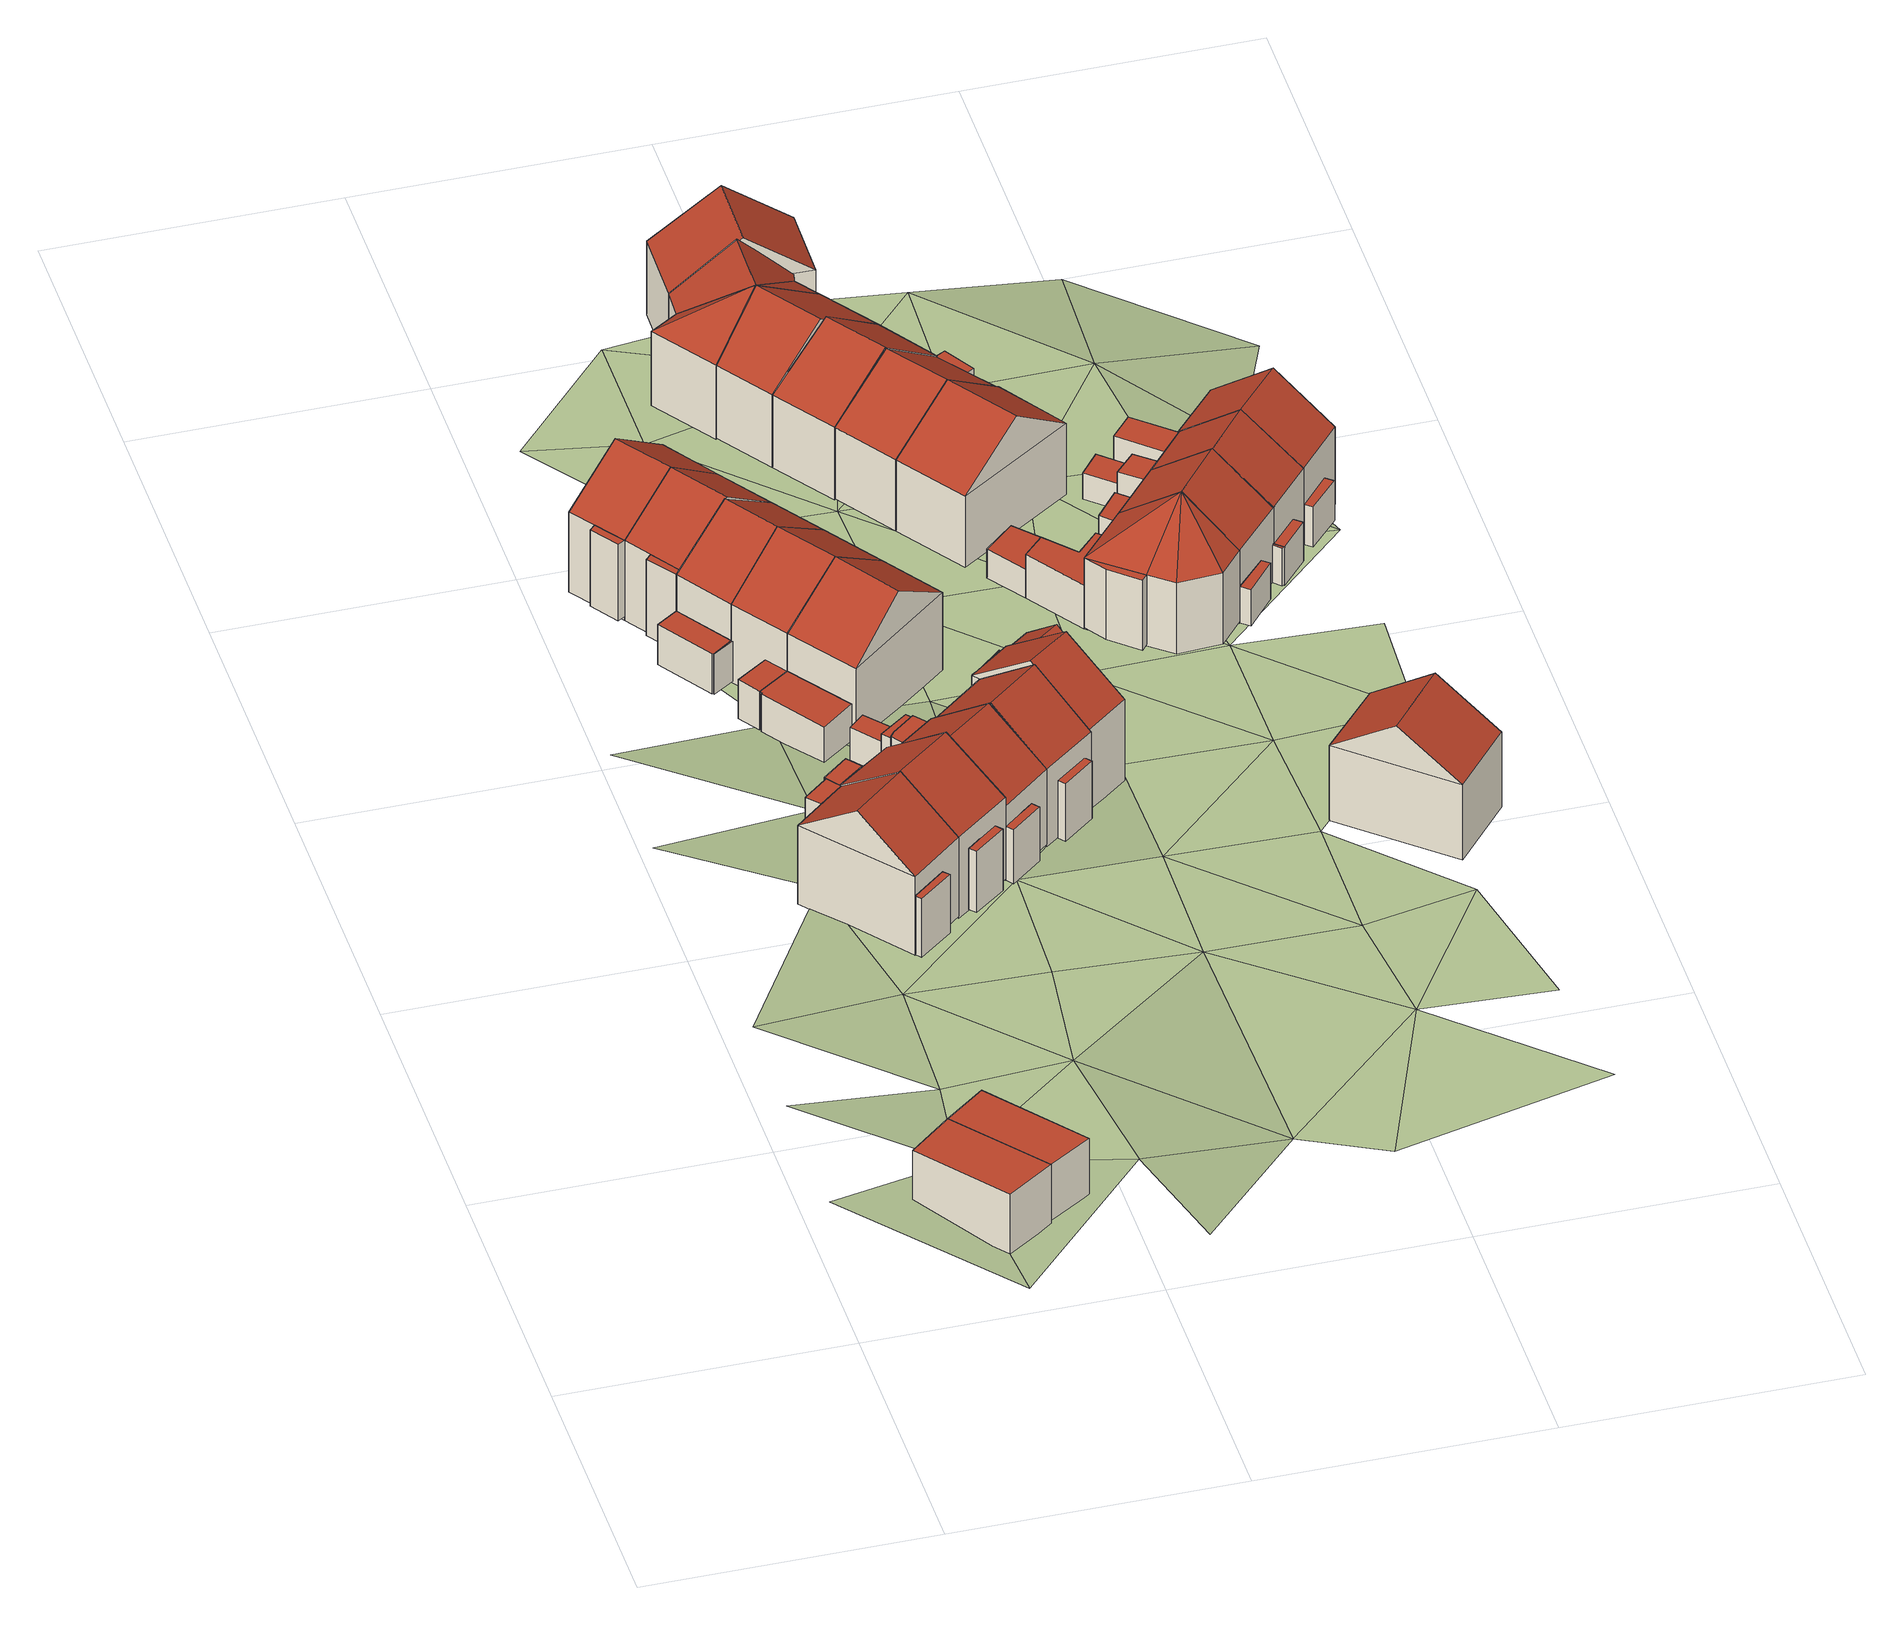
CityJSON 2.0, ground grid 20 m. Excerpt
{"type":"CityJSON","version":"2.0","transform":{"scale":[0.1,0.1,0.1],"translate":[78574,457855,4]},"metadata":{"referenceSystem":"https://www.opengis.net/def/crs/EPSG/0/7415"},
"CityObjects":{
"building1":{"type":"Building","attributes":{"roofType":"1000","RelativeEavesHeight":4.79,"RelativeRidgeHeight":4.79,"AbsoluteEavesHeight":11.4,"AbsoluteRidgeHeight":11.4},"geometry":[{"type":"Solid","lod":"2","boundaries":[[[[0,1,2,3]],[[1,4,5,2]],[[4,6,7,5]],[[6,0,3,7]],[[6,4,1,0]],[[3,2,5,7]]]],"semantics":{"surfaces":[{"type":"WallSurface"},{"type":"RoofSurface","Direction":0,"Slope":90},{"type":"GroundSurface"}],"values":[[0,0,0,0,1,2]]}}]},
"building2":{"type":"Building","attributes":{"roofType":"1000","RelativeEavesHeight":4.5,"RelativeRidgeHeight":4.5,"AbsoluteEavesHeight":11.4,"AbsoluteRidgeHeight":11.4},"geometry":[{"type":"Solid","lod":"2","boundaries":[[[[8,0,9,10]],[[0,6,11,9]],[[6,12,13,11]],[[12,8,10,13]],[[12,6,0,8]],[[10,9,11,13]]]],"semantics":{"surfaces":[{"type":"WallSurface"},{"type":"RoofSurface","Direction":0,"Slope":90},{"type":"GroundSurface"}],"values":[[0,0,0,0,1,2]]}}]},
"building3":{"type":"Building","children":["building3-1","building3-2","building3-3"]},
"building3-1":{"type":"BuildingPart","attributes":{"roofType":"1000","RelativeEavesHeight":4.75,"RelativeRidgeHeight":4.75,"AbsoluteEavesHeight":11.91,"AbsoluteRidgeHeight":11.91},"parents":["building3"],"geometry":[{"type":"Solid","lod":"2","boundaries":[[[[14,15,16,17]],[[15,18,19,16]],[[18,20,21,19]],[[20,14,17,21]],[[20,18,15,14]],[[17,16,19,21]]]],"semantics":{"surfaces":[{"type":"WallSurface"},{"type":"RoofSurface","Direction":0,"Slope":90},{"type":"GroundSurface"}],"values":[[0,0,0,0,1,2]]}}]},
"building3-2":{"type":"BuildingPart","attributes":{"roofType":"1000","RelativeEavesHeight":6.18,"RelativeRidgeHeight":6.18,"AbsoluteEavesHeight":13.35,"AbsoluteRidgeHeight":13.35},"parents":["building3"],"geometry":[{"type":"Solid","lod":"2","boundaries":[[[[22,23,24,25]],[[23,26,27,24]],[[26,28,29,27]],[[28,30,31,29]],[[30,22,25,31]],[[30,28,26,23,22]],[[25,24,27,29,31]]]],"semantics":{"surfaces":[{"type":"WallSurface"},{"type":"RoofSurface","Direction":0,"Slope":90},{"type":"GroundSurface"}],"values":[[0,0,0,0,0,1,2]]}}]},
"building3-3":{"type":"BuildingPart","attributes":{"roofType":"1030","RelativeEavesHeight":6.24,"RelativeRidgeHeight":9.54,"AbsoluteEavesHeight":13.35,"AbsoluteRidgeHeight":16.65},"parents":["building3"],"geometry":[{"type":"Solid","lod":"2","boundaries":[[[[32,33,34,35]],[[33,36,37,34]],[[36,22,38,37]],[[22,32,35,38]],[[36,33,39]],[[32,22,40]],[[33,32,40,39]],[[22,36,39,40]],[[35,34,37,38]]]],"semantics":{"surfaces":[{"type":"WallSurface"},{"type":"RoofSurface","Direction":140.61,"Slope":53.95},{"type":"RoofSurface","Direction":320.27,"Slope":53.95},{"type":"GroundSurface"}],"values":[[0,0,0,0,0,0,1,2,3]]}}]},
"building4":{"type":"Building","children":["building4-1","building4-2","building4-3"]},
"building4-1":{"type":"BuildingPart","attributes":{"roofType":"1030","RelativeEavesHeight":6.5,"RelativeRidgeHeight":9.8,"AbsoluteEavesHeight":13.35,"AbsoluteRidgeHeight":16.65},"parents":["building4"],"geometry":[{"type":"Solid","lod":"2","boundaries":[[[[41,32,42,43]],[[32,44,45,42]],[[44,46,47,45]],[[46,41,43,47]],[[44,32,48]],[[41,46,49]],[[32,41,49,48]],[[46,44,48,49]],[[43,42,45,47]]]],"semantics":{"surfaces":[{"type":"WallSurface"},{"type":"RoofSurface","Direction":141.44,"Slope":54.24},{"type":"RoofSurface","Direction":322.54,"Slope":54.23},{"type":"GroundSurface"}],"values":[[0,0,0,0,0,0,1,2,3]]}}]},
"building4-2":{"type":"BuildingPart","attributes":{"roofType":"1000","RelativeEavesHeight":6.37,"RelativeRidgeHeight":6.37,"AbsoluteEavesHeight":13.35,"AbsoluteRidgeHeight":13.35},"parents":["building4"],"geometry":[{"type":"Solid","lod":"2","boundaries":[[[[44,30,50,51]],[[30,52,53,50]],[[52,54,55,53]],[[54,44,51,55]],[[54,52,30,44]],[[51,50,53,55]]]],"semantics":{"surfaces":[{"type":"WallSurface"},{"type":"RoofSurface","Direction":0,"Slope":90},{"type":"GroundSurface"}],"values":[[0,0,0,0,1,2]]}}]},
"building4-3":{"type":"BuildingPart","attributes":{"roofType":"1000","RelativeEavesHeight":4.96,"RelativeRidgeHeight":4.96,"AbsoluteEavesHeight":11.91,"AbsoluteRidgeHeight":11.91},"parents":["building4"],"geometry":[{"type":"Solid","lod":"2","boundaries":[[[[56,57,58,59]],[[57,60,61,58]],[[60,62,63,61]],[[62,56,59,63]],[[62,60,57,56]],[[59,58,61,63]]]],"semantics":{"surfaces":[{"type":"WallSurface"},{"type":"RoofSurface","Direction":0,"Slope":90},{"type":"GroundSurface"}],"values":[[0,0,0,0,1,2]]}}]},
"building5":{"type":"Building","attributes":{"roofType":"1000","RelativeEavesHeight":3.02,"RelativeRidgeHeight":3.02,"AbsoluteEavesHeight":9.07,"AbsoluteRidgeHeight":9.07},"geometry":[{"type":"Solid","lod":"2","boundaries":[[[[64,65,66,67]],[[65,68,69,66]],[[68,70,71,69]],[[70,72,73,71]],[[72,74,75,73]],[[74,64,67,75]],[[74,72,70,68,65,64]],[[67,66,69,71,73,75]]]],"semantics":{"surfaces":[{"type":"WallSurface"},{"type":"RoofSurface","Direction":0,"Slope":90},{"type":"GroundSurface"}],"values":[[0,0,0,0,0,0,1,2]]}}]},
"building6":{"type":"Building","children":["building6-1","building6-2"]},
"building6-1":{"type":"BuildingPart","attributes":{"roofType":"1000","RelativeEavesHeight":6.15,"RelativeRidgeHeight":6.15,"AbsoluteEavesHeight":12.1,"AbsoluteRidgeHeight":12.1},"parents":["building6"],"geometry":[{"type":"Solid","lod":"2","boundaries":[[[[76,77,78,79]],[[77,80,81,78]],[[80,82,83,81]],[[82,76,79,83]],[[82,80,77,76]],[[79,78,81,83]]]],"semantics":{"surfaces":[{"type":"WallSurface"},{"type":"RoofSurface","Direction":0,"Slope":90},{"type":"GroundSurface"}],"values":[[0,0,0,0,1,2]]}}]},
"building6-2":{"type":"BuildingPart","attributes":{"roofType":"1030","RelativeEavesHeight":6.44,"RelativeRidgeHeight":9.63,"AbsoluteEavesHeight":12.1,"AbsoluteRidgeHeight":15.29},"parents":["building6"],"geometry":[{"type":"Solid","lod":"2","boundaries":[[[[84,85,86,87]],[[85,76,88,86]],[[76,89,90,88]],[[89,84,87,90]],[[76,85,91]],[[84,89,92]],[[85,84,92,91]],[[89,76,91,92]],[[87,86,88,90]]]],"semantics":{"surfaces":[{"type":"WallSurface"},{"type":"RoofSurface","Direction":55.72,"Slope":54.35},{"type":"RoofSurface","Direction":235.53,"Slope":54.35},{"type":"GroundSurface"}],"values":[[0,0,0,0,0,0,1,2,3]]}}]},
"building7":{"type":"Building","children":["building7-1","building7-2"]},
"building7-1":{"type":"BuildingPart","attributes":{"roofType":"1000","RelativeEavesHeight":6.12,"RelativeRidgeHeight":6.12,"AbsoluteEavesHeight":12.1,"AbsoluteRidgeHeight":12.1},"parents":["building7"],"geometry":[{"type":"Solid","lod":"2","boundaries":[[[[93,94,95,96]],[[94,97,98,95]],[[97,99,100,98]],[[99,93,96,100]],[[99,97,94,93]],[[96,95,98,100]]]],"semantics":{"surfaces":[{"type":"WallSurface"},{"type":"RoofSurface","Direction":0,"Slope":90},{"type":"GroundSurface"}],"values":[[0,0,0,0,1,2]]}}]},
"building7-2":{"type":"BuildingPart","attributes":{"roofType":"1030","RelativeEavesHeight":6.39,"RelativeRidgeHeight":9.58,"AbsoluteEavesHeight":12.1,"AbsoluteRidgeHeight":15.29},"parents":["building7"],"geometry":[{"type":"Solid","lod":"2","boundaries":[[[[85,101,102,86]],[[101,93,103,102]],[[93,76,88,103]],[[76,85,86,88]],[[93,101,104]],[[85,76,91]],[[101,85,91,104]],[[76,93,104,91]],[[86,102,103,88]]]],"semantics":{"surfaces":[{"type":"WallSurface"},{"type":"RoofSurface","Direction":56.02,"Slope":54.39},{"type":"RoofSurface","Direction":236.41,"Slope":54.39},{"type":"GroundSurface"}],"values":[[0,0,0,0,0,0,1,2,3]]}}]},
"building8":{"type":"Building","children":["building8-1","building8-2"]},
"building8-1":{"type":"BuildingPart","attributes":{"roofType":"1000","RelativeEavesHeight":3.15,"RelativeRidgeHeight":3.15,"AbsoluteEavesHeight":9.18,"AbsoluteRidgeHeight":9.18},"parents":["building8"],"geometry":[{"type":"Solid","lod":"2","boundaries":[[[[105,106,107,108]],[[106,109,110,107]],[[109,111,112,110]],[[111,113,95,112]],[[113,105,108,95]],[[113,111,109,106,105]],[[108,107,110,112,95]]]],"semantics":{"surfaces":[{"type":"WallSurface"},{"type":"RoofSurface","Direction":0,"Slope":90},{"type":"GroundSurface"}],"values":[[0,0,0,0,0,1,2]]}}]},
"building8-2":{"type":"BuildingPart","attributes":{"roofType":"1030","RelativeEavesHeight":6.33,"RelativeRidgeHeight":9.52,"AbsoluteEavesHeight":12.1,"AbsoluteRidgeHeight":15.29},"parents":["building8"],"geometry":[{"type":"Solid","lod":"2","boundaries":[[[[101,114,115,116]],[[114,117,118,115]],[[117,94,119,118]],[[94,101,116,119]],[[117,114,120]],[[101,94,121]],[[114,101,121,120]],[[94,117,120,121]],[[116,115,118,119]]]],"semantics":{"surfaces":[{"type":"WallSurface"},{"type":"RoofSurface","Direction":55.92,"Slope":55.96},{"type":"RoofSurface","Direction":236.11,"Slope":55.96},{"type":"GroundSurface"}],"values":[[0,0,0,0,0,0,1,2,3]]}}]},
"building9":{"type":"Building","children":["building9-1","building9-2","building9-3","building9-4"]},
"building9-1":{"type":"BuildingPart","attributes":{"roofType":"1000","RelativeEavesHeight":5.49,"RelativeRidgeHeight":5.49,"AbsoluteEavesHeight":12.28,"AbsoluteRidgeHeight":12.28},"parents":["building9"],"geometry":[{"type":"Solid","lod":"2","boundaries":[[[[122,123,124,125]],[[123,126,127,124]],[[126,128,129,127]],[[128,130,131,129]],[[130,122,125,131]],[[130,128,126,123,122]],[[125,124,127,129,131]]]],"semantics":{"surfaces":[{"type":"WallSurface"},{"type":"RoofSurface","Direction":0,"Slope":90},{"type":"GroundSurface"}],"values":[[0,0,0,0,0,1,2]]}}]},
"building9-2":{"type":"BuildingPart","attributes":{"roofType":"1000","RelativeEavesHeight":2.36,"RelativeRidgeHeight":2.36,"AbsoluteEavesHeight":9.18,"AbsoluteRidgeHeight":9.18},"parents":["building9"],"geometry":[{"type":"Solid","lod":"2","boundaries":[[[[132,133,134,135]],[[133,136,137,134]],[[136,138,124,137]],[[138,139,125,124]],[[139,140,131,125]],[[140,132,135,131]],[[140,139,138,136,133,132]],[[135,134,137,124,125,131]]]],"semantics":{"surfaces":[{"type":"WallSurface"},{"type":"RoofSurface","Direction":0,"Slope":90},{"type":"GroundSurface"}],"values":[[0,0,0,0,0,0,1,2]]}}]},
"building9-3":{"type":"BuildingPart","attributes":{"roofType":"1030","RelativeEavesHeight":5.98,"RelativeRidgeHeight":9.3,"AbsoluteEavesHeight":12.68,"AbsoluteRidgeHeight":15.99},"parents":["building9"],"geometry":[{"type":"Solid","lod":"2","boundaries":[[[[141,142,143,144]],[[142,145,146,143]],[[145,147,148,146]],[[147,141,144,148]],[[145,142,149]],[[141,147,150]],[[142,141,150,149]],[[147,145,149,150]],[[144,143,146,148]]]],"semantics":{"surfaces":[{"type":"WallSurface"},{"type":"RoofSurface","Direction":322.36,"Slope":53.58},{"type":"RoofSurface","Direction":141.32,"Slope":53.59},{"type":"GroundSurface"}],"values":[[0,0,0,0,0,0,1,2,3]]}}]},
"building9-4":{"type":"BuildingPart","attributes":{"roofType":"1000","RelativeEavesHeight":4.33,"RelativeRidgeHeight":4.33,"AbsoluteEavesHeight":11.11,"AbsoluteRidgeHeight":11.11},"parents":["building9"],"geometry":[{"type":"Solid","lod":"2","boundaries":[[[[151,152,153,154]],[[152,155,156,153]],[[155,157,158,156]],[[157,151,154,158]],[[157,155,152,151]],[[154,153,156,158]]]],"semantics":{"surfaces":[{"type":"WallSurface"},{"type":"RoofSurface","Direction":0,"Slope":90},{"type":"GroundSurface"}],"values":[[0,0,0,0,1,2]]}}]},
"building10":{"type":"Building","children":["building10-1","building10-2","building10-3"]},
"building10-1":{"type":"BuildingPart","attributes":{"roofType":"1030","RelativeEavesHeight":6.28,"RelativeRidgeHeight":9.46,"AbsoluteEavesHeight":12.1,"AbsoluteRidgeHeight":15.29},"parents":["building10"],"geometry":[{"type":"Solid","lod":"2","boundaries":[[[[159,117,118,160]],[[117,114,115,118]],[[114,161,162,115]],[[161,159,160,162]],[[114,117,120]],[[159,161,163]],[[117,159,163,120]],[[161,114,120,163]],[[160,118,115,162]]]],"semantics":{"surfaces":[{"type":"WallSurface"},{"type":"RoofSurface","Direction":235.69,"Slope":56},{"type":"RoofSurface","Direction":55.78,"Slope":56},{"type":"GroundSurface"}],"values":[[0,0,0,0,0,0,1,2,3]]}}]},
"building10-2":{"type":"BuildingPart","attributes":{"roofType":"1000","RelativeEavesHeight":3.13,"RelativeRidgeHeight":3.13,"AbsoluteEavesHeight":9.18,"AbsoluteRidgeHeight":9.18},"parents":["building10"],"geometry":[{"type":"Solid","lod":"2","boundaries":[[[[105,164,165,108]],[[164,166,167,165]],[[166,106,107,167]],[[106,105,108,107]],[[106,166,164,105]],[[108,165,167,107]]]],"semantics":{"surfaces":[{"type":"WallSurface"},{"type":"RoofSurface","Direction":0,"Slope":90},{"type":"GroundSurface"}],"values":[[0,0,0,0,1,2]]}}]},
"building10-3":{"type":"BuildingPart","attributes":{"roofType":"1000","RelativeEavesHeight":3.02,"RelativeRidgeHeight":3.02,"AbsoluteEavesHeight":9.07,"AbsoluteRidgeHeight":9.07},"parents":["building10"],"geometry":[{"type":"Solid","lod":"2","boundaries":[[[[64,74,168,169]],[[74,170,171,168]],[[170,172,173,171]],[[172,64,169,173]],[[172,170,74,64]],[[169,168,171,173]]]],"semantics":{"surfaces":[{"type":"WallSurface"},{"type":"RoofSurface","Direction":112.02,"Slope":90},{"type":"GroundSurface"}],"values":[[0,0,0,0,1,2]]}}]},
"building11":{"type":"Building","children":["building11-1","building11-2","building11-3","building11-4","building11-5","building11-6"]},
"building11-1":{"type":"BuildingPart","attributes":{"roofType":"1030","RelativeEavesHeight":6.2,"RelativeRidgeHeight":9.51,"AbsoluteEavesHeight":12.68,"AbsoluteRidgeHeight":15.99},"parents":["building11"],"geometry":[{"type":"Solid","lod":"2","boundaries":[[[[174,175,176,177]],[[175,178,179,176]],[[178,145,180,179]],[[145,174,177,180]],[[178,175,181]],[[174,145,182]],[[175,174,182,181]],[[145,178,181,182]],[[177,176,179,180]]]],"semantics":{"surfaces":[{"type":"WallSurface"},{"type":"RoofSurface","Direction":321.29,"Slope":52.79},{"type":"RoofSurface","Direction":141.06,"Slope":52.79},{"type":"GroundSurface"}],"values":[[0,0,0,0,0,0,1,2,3]]}}]},
"building11-2":{"type":"BuildingPart","attributes":{"roofType":"1000","RelativeEavesHeight":2.47,"RelativeRidgeHeight":2.47,"AbsoluteEavesHeight":8.98,"AbsoluteRidgeHeight":8.98},"parents":["building11"],"geometry":[{"type":"Solid","lod":"2","boundaries":[[[[183,184,185,186]],[[184,187,176,185]],[[187,188,189,176]],[[188,183,186,189]],[[188,187,184,183]],[[186,185,176,189]]]],"semantics":{"surfaces":[{"type":"WallSurface"},{"type":"RoofSurface","Direction":0,"Slope":90},{"type":"GroundSurface"}],"values":[[0,0,0,0,1,2]]}}]},
"building11-3":{"type":"BuildingPart","attributes":{"roofType":"1000","RelativeEavesHeight":3.96,"RelativeRidgeHeight":3.96,"AbsoluteEavesHeight":10.68,"AbsoluteRidgeHeight":10.68},"parents":["building11"],"geometry":[{"type":"Solid","lod":"2","boundaries":[[[[190,191,192,193]],[[191,194,195,192]],[[194,196,197,195]],[[196,190,193,197]],[[196,194,191,190]],[[193,192,195,197]]]],"semantics":{"surfaces":[{"type":"WallSurface"},{"type":"RoofSurface","Direction":0,"Slope":90},{"type":"GroundSurface"}],"values":[[0,0,0,0,1,2]]}}]},
"building11-4":{"type":"BuildingPart","attributes":{"roofType":"1000","RelativeEavesHeight":2.54,"RelativeRidgeHeight":2.54,"AbsoluteEavesHeight":8.97,"AbsoluteRidgeHeight":8.97},"parents":["building11"],"geometry":[{"type":"Solid","lod":"2","boundaries":[[[[198,199,200,201]],[[199,202,203,200]],[[202,204,205,203]],[[204,198,201,205]],[[204,202,199,198]],[[201,200,203,205]]]],"semantics":{"surfaces":[{"type":"WallSurface"},{"type":"RoofSurface","Direction":0,"Slope":90},{"type":"GroundSurface"}],"values":[[0,0,0,0,1,2]]}}]},
"building11-5":{"type":"BuildingPart","attributes":{"roofType":"1000","RelativeEavesHeight":3.05,"RelativeRidgeHeight":3.05,"AbsoluteEavesHeight":9.58,"AbsoluteRidgeHeight":9.58},"parents":["building11"],"geometry":[{"type":"Solid","lod":"2","boundaries":[[[[206,207,208,209]],[[207,210,211,208]],[[210,212,213,211]],[[212,206,209,213]],[[212,210,207,206]],[[209,208,211,213]]]],"semantics":{"surfaces":[{"type":"WallSurface"},{"type":"RoofSurface","Direction":0,"Slope":90},{"type":"GroundSurface"}],"values":[[0,0,0,0,1,2]]}}]},
"building11-6":{"type":"BuildingPart","attributes":{"roofType":"1000","RelativeEavesHeight":4.6,"RelativeRidgeHeight":4.6,"AbsoluteEavesHeight":11.11,"AbsoluteRidgeHeight":11.11},"parents":["building11"],"geometry":[{"type":"Solid","lod":"2","boundaries":[[[[214,215,216,217]],[[215,218,219,216]],[[218,220,221,219]],[[220,214,217,221]],[[220,218,215,214]],[[217,216,219,221]]]],"semantics":{"surfaces":[{"type":"WallSurface"},{"type":"RoofSurface","Direction":0,"Slope":90},{"type":"GroundSurface"}],"values":[[0,0,0,0,1,2]]}}]},
"building12":{"type":"Building","attributes":{"roofType":"1030","RelativeEavesHeight":6.21,"RelativeRidgeHeight":9.39,"AbsoluteEavesHeight":12.1,"AbsoluteRidgeHeight":15.29},"geometry":[{"type":"Solid","lod":"2","boundaries":[[[[222,159,223,224]],[[159,161,225,223]],[[161,226,227,225]],[[226,222,224,227]],[[161,159,163]],[[222,226,228]],[[159,222,228,163]],[[226,161,163,228]],[[224,223,225,227]]]],"semantics":{"surfaces":[{"type":"WallSurface"},{"type":"RoofSurface","Direction":235.69,"Slope":55.96},{"type":"RoofSurface","Direction":55.78,"Slope":55.96},{"type":"GroundSurface"}],"values":[[0,0,0,0,0,0,1,2,3]]}}]},
"building13":{"type":"Building","children":["building13-1","building13-2","building13-3","building13-4","building13-5"]},
"building13-1":{"type":"BuildingPart","attributes":{"roofType":"1000","RelativeEavesHeight":3.8,"RelativeRidgeHeight":3.8,"AbsoluteEavesHeight":9.88,"AbsoluteRidgeHeight":9.88},"parents":["building13"],"geometry":[{"type":"Solid","lod":"2","boundaries":[[[[229,230,231,232]],[[230,233,234,231]],[[233,235,236,234]],[[235,229,232,236]],[[235,233,230,229]],[[232,231,234,236]]]],"semantics":{"surfaces":[{"type":"WallSurface"},{"type":"RoofSurface","Direction":0,"Slope":90},{"type":"GroundSurface"}],"values":[[0,0,0,0,1,2]]}}]},
"building13-2":{"type":"BuildingPart","attributes":{"roofType":"1030","RelativeEavesHeight":6.29,"RelativeRidgeHeight":8.17,"AbsoluteEavesHeight":12.4,"AbsoluteRidgeHeight":14.28},"parents":["building13"],"geometry":[{"type":"Solid","lod":"2","boundaries":[[[[237,238,239,240]],[[238,241,232,239]],[[241,242,236,232]],[[242,237,240,236]],[[241,238,243]],[[237,242,244]],[[238,237,244,243]],[[242,241,243,244]],[[240,239,232,236]]]],"semantics":{"surfaces":[{"type":"WallSurface"},{"type":"RoofSurface","Direction":144.46,"Slope":52.38},{"type":"RoofSurface","Direction":322.85,"Slope":52.38},{"type":"GroundSurface"}],"values":[[0,0,0,0,0,0,1,2,3]]}}]},
"building13-3":{"type":"BuildingPart","attributes":{"roofType":"1000","RelativeEavesHeight":3.72,"RelativeRidgeHeight":3.72,"AbsoluteEavesHeight":9.88,"AbsoluteRidgeHeight":9.88},"parents":["building13"],"geometry":[{"type":"Solid","lod":"2","boundaries":[[[[245,246,247,248]],[[246,249,250,247]],[[249,229,251,250]],[[229,245,248,251]],[[229,249,246,245]],[[248,247,250,251]]]],"semantics":{"surfaces":[{"type":"WallSurface"},{"type":"RoofSurface","Direction":0,"Slope":90},{"type":"GroundSurface"}],"values":[[0,0,0,0,1,2]]}}]},
"building13-4":{"type":"BuildingPart","attributes":{"roofType":"1030","RelativeEavesHeight":6.5,"RelativeRidgeHeight":9.81,"AbsoluteEavesHeight":12.68,"AbsoluteRidgeHeight":15.99},"parents":["building13"],"geometry":[{"type":"Solid","lod":"2","boundaries":[[[[252,253,251,248]],[[253,254,255,251]],[[254,256,257,255]],[[256,252,248,257]],[[254,253,258]],[[252,256,259]],[[253,252,259,258]],[[256,254,258,259]],[[248,251,255,257]]]],"semantics":{"surfaces":[{"type":"WallSurface"},{"type":"RoofSurface","Direction":321.67,"Slope":54.05},{"type":"RoofSurface","Direction":141.55,"Slope":54.05},{"type":"GroundSurface"}],"values":[[0,0,0,0,0,0,1,2,3]]}}]},
"building13-5":{"type":"BuildingPart","attributes":{"roofType":"1000","RelativeEavesHeight":3.73,"RelativeRidgeHeight":3.73,"AbsoluteEavesHeight":9.88,"AbsoluteRidgeHeight":9.88},"parents":["building13"],"geometry":[{"type":"Solid","lod":"2","boundaries":[[[[230,249,250,260]],[[249,261,262,250]],[[261,263,264,262]],[[263,230,260,264]],[[263,261,249,230]],[[260,250,262,264]]]],"semantics":{"surfaces":[{"type":"WallSurface"},{"type":"RoofSurface","Direction":0,"Slope":90},{"type":"GroundSurface"}],"values":[[0,0,0,0,1,2]]}}]},
"building14":{"type":"Building","children":["building14-1","building14-2"]},
"building14-1":{"type":"BuildingPart","attributes":{"roofType":"1130","RelativeEavesHeight":5.81,"RelativeRidgeHeight":9.35,"AbsoluteEavesHeight":11.36,"AbsoluteRidgeHeight":14.9},"parents":["building14"],"geometry":[{"type":"Solid","lod":"2","boundaries":[[[[265,266,267,268]],[[266,269,270,267]],[[269,271,272,270]],[[271,265,268,272]],[[269,266,273]],[[265,271,274]],[[266,265,274,273]],[[271,269,273,274]],[[268,267,270,272]]]],"semantics":{"surfaces":[{"type":"WallSurface"},{"type":"RoofSurface","Direction":171.59,"Slope":-43.9},{"type":"RoofSurface","Direction":92.46,"Slope":45.32},{"type":"RoofSurface","Direction":271.35,"Slope":51.28},{"type":"GroundSurface"}],"values":[[0,0,0,0,1,0,2,3,4]]}}]},
"building14-2":{"type":"BuildingPart","attributes":{"roofType":"1070","RelativeEavesHeight":5.83,"RelativeRidgeHeight":9.37,"AbsoluteEavesHeight":11.36,"AbsoluteRidgeHeight":14.9},"parents":["building14"],"geometry":[{"type":"Solid","lod":"2","boundaries":[[[[275,276,277,278]],[[276,269,270,277]],[[269,266,267,270]],[[266,279,280,267]],[[279,275,278,280]],[[276,275,273]],[[269,276,273]],[[266,269,273]],[[279,266,273]],[[275,279,273]],[[278,277,270,267,280]]]],"semantics":{"surfaces":[{"type":"WallSurface"},{"type":"RoofSurface","Direction":235.81,"Slope":51.46},{"type":"RoofSurface","Direction":328.08,"Slope":52.86},{"type":"RoofSurface","Direction":351.59,"Slope":43.9},{"type":"RoofSurface","Direction":55.96,"Slope":56.11},{"type":"RoofSurface","Direction":147.72,"Slope":10.47},{"type":"GroundSurface"}],"values":[[0,0,0,0,0,1,2,3,4,5,6]]}}]},
"building15":{"type":"Building","attributes":{"roofType":"1130","RelativeEavesHeight":5.76,"RelativeRidgeHeight":9.3,"AbsoluteEavesHeight":11.36,"AbsoluteRidgeHeight":14.9},"geometry":[{"type":"Solid","lod":"2","boundaries":[[[[281,275,282,283]],[[275,279,284,282]],[[279,285,286,284]],[[285,281,283,286]],[[279,275,273]],[[281,285,287]],[[275,281,287,273]],[[285,279,273,287]],[[283,282,284,286]]]],"semantics":{"surfaces":[{"type":"WallSurface"},{"type":"RoofSurface","Direction":327.72,"Slope":-10.47},{"type":"RoofSurface","Direction":235.77,"Slope":51.48},{"type":"RoofSurface","Direction":55.5,"Slope":56.19},{"type":"GroundSurface"}],"values":[[0,0,0,0,1,0,2,3,4]]}}]},
"building16":{"type":"Building","attributes":{"roofType":"1030","RelativeEavesHeight":5.81,"RelativeRidgeHeight":9.35,"AbsoluteEavesHeight":11.36,"AbsoluteRidgeHeight":14.9},"geometry":[{"type":"Solid","lod":"2","boundaries":[[[[271,288,289,272]],[[288,290,291,289]],[[290,292,293,291]],[[292,271,272,293]],[[290,288,294]],[[271,292,295]],[[288,271,295,294]],[[292,290,294,295]],[[272,289,291,293]]]],"semantics":{"surfaces":[{"type":"WallSurface"},{"type":"RoofSurface","Direction":271.13,"Slope":53.47},{"type":"RoofSurface","Direction":91.11,"Slope":53.47},{"type":"GroundSurface"}],"values":[[0,0,0,0,0,0,1,2,3]]}}]},
"building17":{"type":"Building","children":["building17-1","building17-2","building17-3"]},
"building17-1":{"type":"BuildingPart","attributes":{"roofType":"1000","RelativeEavesHeight":2.41,"RelativeRidgeHeight":2.41,"AbsoluteEavesHeight":8.16,"AbsoluteRidgeHeight":8.16},"parents":["building17"],"geometry":[{"type":"Solid","lod":"2","boundaries":[[[[296,297,298,299]],[[297,300,301,298]],[[300,302,303,301]],[[302,296,299,303]],[[302,300,297,296]],[[299,298,301,303]]]],"semantics":{"surfaces":[{"type":"WallSurface"},{"type":"RoofSurface","Direction":0,"Slope":90},{"type":"GroundSurface"}],"values":[[0,0,0,0,1,2]]}}]},
"building17-2":{"type":"BuildingPart","attributes":{"roofType":"1000","RelativeEavesHeight":4.03,"RelativeRidgeHeight":4.03,"AbsoluteEavesHeight":9.78,"AbsoluteRidgeHeight":9.78},"parents":["building17"],"geometry":[{"type":"Solid","lod":"2","boundaries":[[[[304,305,306,307]],[[305,308,299,306]],[[308,309,310,299]],[[309,304,307,310]],[[309,308,305,304]],[[307,306,299,310]]]],"semantics":{"surfaces":[{"type":"WallSurface"},{"type":"RoofSurface","Direction":0,"Slope":90},{"type":"GroundSurface"}],"values":[[0,0,0,0,1,2]]}}]},
"building17-3":{"type":"BuildingPart","attributes":{"roofType":"1030","RelativeEavesHeight":5.72,"RelativeRidgeHeight":9.26,"AbsoluteEavesHeight":11.36,"AbsoluteRidgeHeight":14.9},"parents":["building17"],"geometry":[{"type":"Solid","lod":"2","boundaries":[[[[285,311,312,286]],[[311,313,314,312]],[[313,281,283,314]],[[281,285,286,283]],[[313,311,315]],[[285,281,316]],[[311,285,316,315]],[[281,313,315,316]],[[286,312,314,283]]]],"semantics":{"surfaces":[{"type":"WallSurface"},{"type":"RoofSurface","Direction":56.09,"Slope":54.04},{"type":"RoofSurface","Direction":235.9,"Slope":54.04},{"type":"GroundSurface"}],"values":[[0,0,0,0,0,0,1,2,3]]}}]},
"building18":{"type":"Building","children":["building18-1","building18-2"]},
"building18-1":{"type":"BuildingPart","attributes":{"roofType":"1030","RelativeEavesHeight":5.68,"RelativeRidgeHeight":9.22,"AbsoluteEavesHeight":11.36,"AbsoluteRidgeHeight":14.9},"parents":["building18"],"geometry":[{"type":"Solid","lod":"2","boundaries":[[[[317,313,318,319]],[[313,320,321,318]],[[320,322,323,321]],[[322,317,319,323]],[[320,313,324]],[[317,322,325]],[[313,317,325,324]],[[322,320,324,325]],[[319,318,321,323]]]],"semantics":{"surfaces":[{"type":"WallSurface"},{"type":"RoofSurface","Direction":235.35,"Slope":53.85},{"type":"RoofSurface","Direction":54.41,"Slope":53.83},{"type":"GroundSurface"}],"values":[[0,0,0,0,0,0,1,2,3]]}}]},
"building18-2":{"type":"BuildingPart","attributes":{"roofType":"1000","RelativeEavesHeight":5.61,"RelativeRidgeHeight":5.61,"AbsoluteEavesHeight":11.36,"AbsoluteRidgeHeight":11.36},"parents":["building18"],"geometry":[{"type":"Solid","lod":"2","boundaries":[[[[320,326,327,321]],[[326,328,329,327]],[[328,330,331,329]],[[330,320,321,331]],[[330,328,326,320]],[[321,327,329,331]]]],"semantics":{"surfaces":[{"type":"WallSurface"},{"type":"RoofSurface","Direction":0,"Slope":90},{"type":"GroundSurface"}],"values":[[0,0,0,0,1,2]]}}]},
"building19":{"type":"Building","children":["building19-1","building19-2"]},
"building19-1":{"type":"BuildingPart","attributes":{"roofType":"1030","RelativeEavesHeight":5.63,"RelativeRidgeHeight":9.17,"AbsoluteEavesHeight":11.36,"AbsoluteRidgeHeight":14.9},"parents":["building19"],"geometry":[{"type":"Solid","lod":"2","boundaries":[[[[332,317,319,333]],[[317,334,335,319]],[[334,336,337,335]],[[336,332,333,337]],[[334,317,325]],[[332,336,338]],[[317,332,338,325]],[[336,334,325,338]],[[333,319,335,337]]]],"semantics":{"surfaces":[{"type":"WallSurface"},{"type":"RoofSurface","Direction":236.02,"Slope":54.24},{"type":"RoofSurface","Direction":56.5,"Slope":54.24},{"type":"GroundSurface"}],"values":[[0,0,0,0,0,0,1,2,3]]}}]},
"building19-2":{"type":"BuildingPart","attributes":{"roofType":"1000","RelativeEavesHeight":3,"RelativeRidgeHeight":3,"AbsoluteEavesHeight":8.77,"AbsoluteRidgeHeight":8.77},"parents":["building19"],"geometry":[{"type":"Solid","lod":"2","boundaries":[[[[339,340,341,342]],[[340,343,344,341]],[[343,345,346,344]],[[345,339,342,346]],[[345,343,340,339]],[[342,341,344,346]]]],"semantics":{"surfaces":[{"type":"WallSurface"},{"type":"RoofSurface","Direction":0,"Slope":90},{"type":"GroundSurface"}],"values":[[0,0,0,0,1,2]]}}]},
"building20":{"type":"Building","children":["building20-1","building20-2","building20-3","building20-4"]},
"building20-1":{"type":"BuildingPart","attributes":{"roofType":"1000","RelativeEavesHeight":3.5,"RelativeRidgeHeight":3.5,"AbsoluteEavesHeight":9.3,"AbsoluteRidgeHeight":9.3},"parents":["building20"],"geometry":[{"type":"Solid","lod":"2","boundaries":[[[[347,348,349,350]],[[348,351,352,349]],[[351,353,354,352]],[[353,355,356,354]],[[355,357,358,356]],[[357,347,350,358]],[[357,355,353,351,348,347]],[[350,349,352,354,356,358]]]],"semantics":{"surfaces":[{"type":"WallSurface"},{"type":"RoofSurface","Direction":0,"Slope":90},{"type":"GroundSurface"}],"values":[[0,0,0,0,0,0,1,2]]}}]},
"building20-2":{"type":"BuildingPart","attributes":{"roofType":"1000","RelativeEavesHeight":2.28,"RelativeRidgeHeight":2.28,"AbsoluteEavesHeight":8.1,"AbsoluteRidgeHeight":8.1},"parents":["building20"],"geometry":[{"type":"Solid","lod":"2","boundaries":[[[[359,360,361,362]],[[360,363,364,361]],[[363,365,350,364]],[[365,366,358,350]],[[366,359,362,358]],[[366,365,363,360,359]],[[362,361,364,350,358]]]],"semantics":{"surfaces":[{"type":"WallSurface"},{"type":"RoofSurface","Direction":0,"Slope":90},{"type":"GroundSurface"}],"values":[[0,0,0,0,0,1,2]]}}]},
"building20-3":{"type":"BuildingPart","attributes":{"roofType":"1000","RelativeEavesHeight":5.61,"RelativeRidgeHeight":5.61,"AbsoluteEavesHeight":11.5,"AbsoluteRidgeHeight":11.5},"parents":["building20"],"geometry":[{"type":"Solid","lod":"2","boundaries":[[[[367,368,369,370]],[[368,371,372,369]],[[371,373,374,372]],[[373,367,370,374]],[[373,371,368,367]],[[370,369,372,374]]]],"semantics":{"surfaces":[{"type":"WallSurface"},{"type":"RoofSurface","Direction":0,"Slope":90},{"type":"GroundSurface"}],"values":[[0,0,0,0,1,2]]}}]},
"building20-4":{"type":"BuildingPart","attributes":{"roofType":"1070","RelativeEavesHeight":5.72,"RelativeRidgeHeight":8.9,"AbsoluteEavesHeight":11.5,"AbsoluteRidgeHeight":14.68},"parents":["building20"],"geometry":[{"type":"Solid","lod":"2","boundaries":[[[[375,376,377,354]],[[376,378,379,377]],[[378,380,381,379]],[[380,367,382,381]],[[367,373,356,382]],[[373,375,354,356]],[[376,375,383]],[[378,376,383]],[[380,378,383]],[[367,380,383]],[[373,367,383]],[[375,373,383]],[[354,377,379,381,382,356]]]],"semantics":{"surfaces":[{"type":"WallSurface"},{"type":"RoofSurface","Direction":42.01,"Slope":0},{"type":"RoofSurface","Direction":131,"Slope":52.08},{"type":"RoofSurface","Direction":175.26,"Slope":56.01},{"type":"RoofSurface","Direction":221.37,"Slope":56.53},{"type":"RoofSurface","Direction":218.72,"Slope":56.47},{"type":"RoofSurface","Direction":310.85,"Slope":54.5},{"type":"GroundSurface"}],"values":[[0,0,0,0,0,0,1,2,3,4,5,6,7]]}}]},
"building21":{"type":"Building","attributes":{"roofType":"1030","RelativeEavesHeight":5.92,"RelativeRidgeHeight":9.2,"AbsoluteEavesHeight":12.06,"AbsoluteRidgeHeight":15.34},"geometry":[{"type":"Solid","lod":"2","boundaries":[[[[384,385,386,387]],[[385,388,389,386]],[[388,390,391,389]],[[390,384,387,391]],[[388,385,392]],[[384,390,393]],[[385,384,393,392]],[[390,388,392,393]],[[387,386,389,391]]]],"semantics":{"surfaces":[{"type":"WallSurface"},{"type":"RoofSurface","Direction":310.96,"Slope":54.62},{"type":"RoofSurface","Direction":130.84,"Slope":54.62},{"type":"GroundSurface"}],"values":[[0,0,0,0,0,0,1,2,3]]}}]},
"building22":{"type":"Building","children":["building22-1","building22-2","building22-3","building22-4","building22-5"]},
"building22-1":{"type":"BuildingPart","attributes":{"roofType":"1000","RelativeEavesHeight":2.97,"RelativeRidgeHeight":2.97,"AbsoluteEavesHeight":8.6,"AbsoluteRidgeHeight":8.6},"parents":["building22"],"geometry":[{"type":"Solid","lod":"2","boundaries":[[[[394,395,396,397]],[[395,398,399,396]],[[398,400,401,399]],[[400,394,397,401]],[[400,398,395,394]],[[397,396,399,401]]]],"semantics":{"surfaces":[{"type":"WallSurface"},{"type":"RoofSurface","Direction":0,"Slope":90},{"type":"GroundSurface"}],"values":[[0,0,0,0,1,2]]}}]},
"building22-2":{"type":"BuildingPart","attributes":{"roofType":"1000","RelativeEavesHeight":2.91,"RelativeRidgeHeight":2.91,"AbsoluteEavesHeight":8.6,"AbsoluteRidgeHeight":8.6},"parents":["building22"],"geometry":[{"type":"Solid","lod":"2","boundaries":[[[[402,403,404,405]],[[403,406,407,404]],[[406,408,409,407]],[[408,402,405,409]],[[408,406,403,402]],[[405,404,407,409]]]],"semantics":{"surfaces":[{"type":"WallSurface"},{"type":"RoofSurface","Direction":0,"Slope":90},{"type":"GroundSurface"}],"values":[[0,0,0,0,1,2]]}}]},
"building22-3":{"type":"BuildingPart","attributes":{"roofType":"1000","RelativeEavesHeight":3.18,"RelativeRidgeHeight":3.18,"AbsoluteEavesHeight":8.87,"AbsoluteRidgeHeight":8.87},"parents":["building22"],"geometry":[{"type":"Solid","lod":"2","boundaries":[[[[410,411,412,413]],[[411,414,415,412]],[[414,416,417,415]],[[416,410,413,417]],[[416,414,411,410]],[[413,412,415,417]]]],"semantics":{"surfaces":[{"type":"WallSurface"},{"type":"RoofSurface","Direction":0,"Slope":90},{"type":"GroundSurface"}],"values":[[0,0,0,0,1,2]]}}]},
"building22-4":{"type":"BuildingPart","attributes":{"roofType":"1030","RelativeEavesHeight":5.86,"RelativeRidgeHeight":9.05,"AbsoluteEavesHeight":11.5,"AbsoluteRidgeHeight":14.68},"parents":["building22"],"geometry":[{"type":"Solid","lod":"2","boundaries":[[[[418,376,419,401]],[[376,375,420,419]],[[375,421,422,420]],[[421,418,401,422]],[[375,376,383]],[[418,421,423]],[[376,418,423,383]],[[421,375,383,423]],[[401,419,420,422]]]],"semantics":{"surfaces":[{"type":"WallSurface"},{"type":"RoofSurface","Direction":130.05,"Slope":52.71},{"type":"RoofSurface","Direction":310.01,"Slope":53.92},{"type":"GroundSurface"}],"values":[[0,0,0,0,0,0,1,2,3]]}}]},
"building22-5":{"type":"BuildingPart","attributes":{"roofType":"1000","RelativeEavesHeight":3.16,"RelativeRidgeHeight":3.16,"AbsoluteEavesHeight":8.87,"AbsoluteRidgeHeight":8.87},"parents":["building22"],"geometry":[{"type":"Solid","lod":"2","boundaries":[[[[414,424,425,415]],[[424,426,427,425]],[[426,428,429,427]],[[428,414,415,429]],[[428,426,424,414]],[[415,425,427,429]]]],"semantics":{"surfaces":[{"type":"WallSurface"},{"type":"RoofSurface","Direction":0,"Slope":90},{"type":"GroundSurface"}],"values":[[0,0,0,0,1,2]]}}]},
"building23":{"type":"Building","children":["building23-1","building23-2","building23-3","building23-4","building23-5"]},
"building23-1":{"type":"BuildingPart","attributes":{"roofType":"1000","RelativeEavesHeight":2.03,"RelativeRidgeHeight":2.03,"AbsoluteEavesHeight":7.67,"AbsoluteRidgeHeight":7.67},"parents":["building23"],"geometry":[{"type":"Solid","lod":"2","boundaries":[[[[430,431,432,433]],[[431,434,435,432]],[[434,436,437,435]],[[436,430,433,437]],[[436,434,431,430]],[[433,432,435,437]]]],"semantics":{"surfaces":[{"type":"WallSurface"},{"type":"RoofSurface","Direction":0,"Slope":90},{"type":"GroundSurface"}],"values":[[0,0,0,0,1,2]]}}]},
"building23-2":{"type":"BuildingPart","attributes":{"roofType":"1000","RelativeEavesHeight":2.97,"RelativeRidgeHeight":2.97,"AbsoluteEavesHeight":8.57,"AbsoluteRidgeHeight":8.57},"parents":["building23"],"geometry":[{"type":"Solid","lod":"2","boundaries":[[[[438,439,440,441]],[[439,442,433,440]],[[442,443,437,433]],[[443,438,441,437]],[[443,442,439,438]],[[441,440,433,437]]]],"semantics":{"surfaces":[{"type":"WallSurface"},{"type":"RoofSurface","Direction":0,"Slope":90},{"type":"GroundSurface"}],"values":[[0,0,0,0,1,2]]}}]},
"building23-3":{"type":"BuildingPart","attributes":{"roofType":"1000","RelativeEavesHeight":3.28,"RelativeRidgeHeight":3.28,"AbsoluteEavesHeight":8.87,"AbsoluteRidgeHeight":8.87},"parents":["building23"],"geometry":[{"type":"Solid","lod":"2","boundaries":[[[[416,414,444,422]],[[414,445,441,444]],[[445,446,447,441]],[[446,416,422,447]],[[446,445,414,416]],[[422,444,441,447]]]],"semantics":{"surfaces":[{"type":"WallSurface"},{"type":"RoofSurface","Direction":0,"Slope":90},{"type":"GroundSurface"}],"values":[[0,0,0,0,1,2]]}}]},
"building23-4":{"type":"BuildingPart","attributes":{"roofType":"1030","RelativeEavesHeight":6,"RelativeRidgeHeight":9.18,"AbsoluteEavesHeight":11.5,"AbsoluteRidgeHeight":14.68},"parents":["building23"],"geometry":[{"type":"Solid","lod":"2","boundaries":[[[[421,448,449,450]],[[448,451,452,449]],[[451,418,453,452]],[[418,421,450,453]],[[451,448,454]],[[421,418,455]],[[448,421,455,454]],[[418,451,454,455]],[[450,449,452,453]]]],"semantics":{"surfaces":[{"type":"WallSurface"},{"type":"RoofSurface","Direction":310.73,"Slope":53.44},{"type":"RoofSurface","Direction":130.64,"Slope":53.44},{"type":"GroundSurface"}],"values":[[0,0,0,0,0,0,1,2,3]]}}]},
"building23-5":{"type":"BuildingPart","attributes":{"roofType":"1000","RelativeEavesHeight":3.05,"RelativeRidgeHeight":3.05,"AbsoluteEavesHeight":8.6,"AbsoluteRidgeHeight":8.6},"parents":["building23"],"geometry":[{"type":"Solid","lod":"2","boundaries":[[[[400,456,457,453]],[[456,458,459,457]],[[458,394,460,459]],[[394,400,453,460]],[[394,458,456,400]],[[453,457,459,460]]]],"semantics":{"surfaces":[{"type":"WallSurface"},{"type":"RoofSurface","Direction":0,"Slope":90},{"type":"GroundSurface"}],"values":[[0,0,0,0,1,2]]}}]},
"building24":{"type":"Building","children":["building24-1","building24-2","building24-3","building24-4"]},
"building24-1":{"type":"BuildingPart","attributes":{"roofType":"1000","RelativeEavesHeight":4.1,"RelativeRidgeHeight":4.1,"AbsoluteEavesHeight":9.48,"AbsoluteRidgeHeight":9.48},"parents":["building24"],"geometry":[{"type":"Solid","lod":"2","boundaries":[[[[461,462,463,464]],[[462,465,466,463]],[[465,467,468,466]],[[467,461,464,468]],[[467,465,462,461]],[[464,463,466,468]]]],"semantics":{"surfaces":[{"type":"WallSurface"},{"type":"RoofSurface","Direction":0,"Slope":90},{"type":"GroundSurface"}],"values":[[0,0,0,0,1,2]]}}]},
"building24-2":{"type":"BuildingPart","attributes":{"roofType":"1000","RelativeEavesHeight":2.22,"RelativeRidgeHeight":2.22,"AbsoluteEavesHeight":7.64,"AbsoluteRidgeHeight":7.64},"parents":["building24"],"geometry":[{"type":"Solid","lod":"2","boundaries":[[[[469,470,471,463]],[[470,472,473,471]],[[472,474,475,473]],[[474,469,463,475]],[[474,472,470,469]],[[463,471,473,475]]]],"semantics":{"surfaces":[{"type":"WallSurface"},{"type":"RoofSurface","Direction":0,"Slope":90},{"type":"GroundSurface"}],"values":[[0,0,0,0,1,2]]}}]},
"building24-3":{"type":"BuildingPart","attributes":{"roofType":"1030","RelativeEavesHeight":6.18,"RelativeRidgeHeight":9.36,"AbsoluteEavesHeight":11.5,"AbsoluteRidgeHeight":14.68},"parents":["building24"],"geometry":[{"type":"Solid","lod":"2","boundaries":[[[[476,477,478,479]],[[477,480,481,478]],[[480,451,482,481]],[[451,476,479,482]],[[480,477,483]],[[476,451,454]],[[477,476,454,483]],[[451,480,483,454]],[[479,478,481,482]]]],"semantics":{"surfaces":[{"type":"WallSurface"},{"type":"RoofSurface","Direction":311.19,"Slope":53.68},{"type":"RoofSurface","Direction":130.91,"Slope":53.67},{"type":"GroundSurface"}],"values":[[0,0,0,0,0,0,1,2,3]]}}]},
"building24-4":{"type":"BuildingPart","attributes":{"roofType":"1000","RelativeEavesHeight":3.21,"RelativeRidgeHeight":3.21,"AbsoluteEavesHeight":8.6,"AbsoluteRidgeHeight":8.6},"parents":["building24"],"geometry":[{"type":"Solid","lod":"2","boundaries":[[[[484,485,486,487]],[[485,488,489,486]],[[488,490,491,489]],[[490,484,487,491]],[[490,488,485,484]],[[487,486,489,491]]]],"semantics":{"surfaces":[{"type":"WallSurface"},{"type":"RoofSurface","Direction":0,"Slope":90},{"type":"GroundSurface"}],"values":[[0,0,0,0,1,2]]}}]},
"terrain1":{"type":"TINRelief","geometry":[{"type":"CompositeSurface","lod":"2","boundaries":[[[492,493,494]],[[495,494,496]],[[497,496,498]],[[494,493,499]],[[497,498,500]],[[496,494,501]],[[498,496,501]],[[502,500,503]],[[494,499,501]],[[504,503,505]],[[500,498,506]],[[498,501,507]],[[503,500,506]],[[499,508,509]],[[498,507,506]],[[501,499,509]],[[505,503,510]],[[503,506,510]],[[507,501,511]],[[512,505,513]],[[501,509,511]],[[506,507,511]],[[505,510,514]],[[515,516,517]],[[516,512,513]],[[515,517,518]],[[505,514,513]],[[510,506,519]],[[506,511,520]],[[517,516,521]],[[514,510,519]],[[509,522,523]],[[511,509,523]],[[506,520,519]],[[516,513,521]],[[513,514,524]],[[518,517,525]],[[520,511,526]],[[514,519,524]],[[517,521,525]],[[511,523,526]],[[521,513,527]],[[523,522,528]],[[513,524,527]],[[519,520,529]],[[520,526,530]],[[518,525,531]],[[524,519,529]],[[520,530,529]],[[521,527,532]],[[521,533,525]],[[526,523,534]],[[521,532,533]],[[527,524,535]],[[530,526,534]],[[523,536,534]],[[524,529,535]],[[531,525,537]],[[532,527,538]],[[525,533,537]],[[527,535,538]],[[529,530,539]],[[535,529,539]],[[533,532,540]],[[532,538,541]],[[537,533,540]],[[532,541,540]],[[538,535,542]],[[535,539,543]],[[541,538,542]],[[537,540,544]],[[540,541,545]],[[541,542,545]],[[544,540,546]],[[540,545,546]]]}]}
},
"vertices":[
[142,60,74],[109,38,74],[109,38,26],[142,60,26],[62,97,74],[62,97,26],[92,122,74],[92,122,26],
[172,79,74],[142,60,29],[172,79,29],[92,122,29],[120,144,74],[120,144,29],
[131,338,79],[154,357,79],[154,357,32],[131,338,32],[158,353,79],[158,353,32],[134,334,79],[134,334,32],
[111,439,94],[94,425,94],[94,425,32],[111,439,32],[86,434,94],[86,434,32],[103,448,94],[103,448,32],[103,450,94],[103,450,32],
[168,369,94],[131,338,94],[131,338,31],[168,369,31],[74,408,94],[74,408,31],[111,439,31],[103,373,126],[140,404,126],
[207,400,94],[168,369,29],[207,400,29],[110,440,94],[110,440,29],[149,469,94],[149,469,29],[139,404,126],[178,435,126],
[103,450,30],[110,440,30],[121,465,94],[121,465,30],[129,455,94],[129,455,30],
[198,393,79],[202,388,79],[202,388,30],[198,393,30],[180,371,79],[180,371,30],[176,375,79],[176,375,30],
[124,612,51],[154,569,51],[154,569,21],[124,612,21],[131,551,51],[131,551,21],[102,594,51],[102,594,21],[103,595,51],[103,595,21],[102,597,51],[102,597,21],
[51,730,81],[46,727,81],[46,727,20],[51,730,20],[33,746,81],[33,746,20],[37,750,81],[37,750,20],
[100,817,81],[125,779,81],[125,779,17],[100,817,17],[51,730,17],[25,767,81],[25,767,17],[88,755,113],[62,792,113],
[77,691,81],[73,688,81],[73,688,20],[77,691,20],[59,708,81],[59,708,20],[63,712,81],[63,712,20],
[150,742,81],[150,742,17],[77,691,17],[114,716,113],
[98,650,52],[84,640,52],[84,640,20],[98,650,20],[83,640,52],[83,640,20],[58,678,52],[58,678,20],[73,688,52],
[174,707,81],[174,707,18],[150,742,18],[98,650,81],[98,650,18],[73,688,18],[136,679,113],[112,715,113],
[158,492,83],[161,496,83],[161,496,28],[158,492,28],[177,509,83],[177,509,28],[186,498,83],[186,498,28],[165,482,83],[165,482,28],
[148,469,52],[133,488,52],[133,488,28],[148,469,28],[153,504,52],[153,504,28],[161,496,52],[158,492,52],[165,482,52],
[149,469,87],[186,498,87],[186,498,27],[149,469,27],[242,429,87],[242,429,27],[207,400,87],[207,400,27],[214,463,120],[178,435,120],
[207,400,71],[229,418,71],[229,418,28],[207,400,28],[233,413,71],[233,413,28],[211,395,71],[211,395,28],
[124,612,81],[124,612,18],[201,667,81],[201,667,18],[163,640,113],
[99,649,52],[99,649,20],[84,639,52],[84,639,20],
[102,597,20],[124,612,20],[92,612,51],[92,612,20],[114,627,51],[114,627,20],
[188,497,87],[226,528,87],[226,528,25],[188,497,25],[279,458,87],[279,458,25],[242,429,25],[252,493,120],[215,463,120],
[194,520,50],[217,540,50],[217,540,25],[194,520,25],[226,528,50],[203,509,50],[203,509,25],
[188,497,67],[180,507,67],[180,507,27],[188,497,27],[194,520,67],[194,520,27],[203,509,67],[203,509,27],
[162,529,50],[147,548,50],[147,548,24],[162,529,24],[158,558,50],[158,558,24],[175,538,50],[175,538,24],
[180,507,56],[162,529,56],[162,529,25],[180,507,25],[182,544,56],[182,544,25],[199,524,56],[199,524,25],
[273,454,71],[277,449,71],[277,449,25],[273,454,25],[255,431,71],[255,431,25],[251,436,71],[251,436,25],
[156,566,81],[124,612,19],[156,566,19],[201,667,19],[229,626,81],[229,626,19],[192,596,113],
[251,556,59],[238,572,59],[238,572,21],[251,556,21],[255,587,59],[255,587,21],[268,569,59],[268,569,21],
[296,529,84],[281,519,84],[281,519,21],[296,529,21],[251,556,84],[268,569,84],[266,537,103],[282,549,103],
[222,533,59],[217,540,59],[217,540,22],[222,533,22],[245,564,59],[245,564,22],[251,556,22],
[222,533,87],[251,556,87],[308,484,87],[308,484,22],[278,460,87],[278,460,22],[280,520,120],[250,497,120],
[238,572,22],[239,559,59],[239,559,22],[232,568,59],[232,568,22],
[228,970,74],[226,962,74],[226,962,15],[228,970,15],[146,950,74],[146,950,15],[147,971,74],[147,971,15],[190,922,109],[191,970,109],
[156,893,74],[126,937,74],[126,937,15],[156,893,15],[238,945,74],[238,945,15],
[182,855,74],[156,893,16],[182,855,16],[238,945,16],[265,906,74],[265,906,16],[220,878,109],
[148,1026,74],[148,1026,15],[243,1024,74],[243,1024,15],[242,969,74],[242,969,15],[196,1025,109],[195,970,109],
[286,887,42],[273,905,42],[273,905,17],[286,887,17],[291,913,42],[291,913,17],[300,898,42],[300,898,17],
[265,906,58],[270,909,58],[270,909,17],[265,906,17],[286,887,58],[280,883,58],[280,883,17],
[292,865,74],[292,865,16],[211,813,74],[211,813,16],[252,839,109],[224,880,109],
[239,771,74],[211,813,17],[239,771,17],[291,865,74],[291,865,17],[320,825,74],[320,825,17],[251,839,109],[280,798,109],
[298,869,74],[298,869,17],[311,847,74],[311,847,17],[306,844,74],[306,844,17],
[271,724,74],[271,724,17],[321,825,74],[321,825,17],[352,778,74],[352,778,17],[312,751,109],
[321,825,48],[325,828,48],[325,828,18],[321,825,18],[340,806,48],[340,806,18],[335,804,48],[335,804,18],
[313,697,53],[332,676,53],[332,676,18],[313,697,18],[347,692,53],[347,692,18],[359,681,53],[359,681,18],[326,643,53],[326,643,18],[299,683,53],[299,683,18],
[281,709,41],[302,728,41],[302,728,18],[281,709,18],[322,706,41],[322,706,18],[313,697,41],[299,683,41],
[359,616,75],[355,611,75],[355,611,19],[359,616,19],[336,628,75],[336,628,19],[326,643,75],[326,643,19],
[359,681,75],[422,624,75],[422,624,18],[406,605,75],[406,605,18],[375,603,75],[375,603,18],[359,616,18],[392,652,107],
[421,412,81],[460,456,81],[460,456,21],[421,412,21],[529,396,81],[529,396,21],[491,351,81],[491,351,21],[494,426,113],[456,381,113],
[460,655,46],[458,654,46],[458,654,16],[460,655,16],[453,659,46],[453,659,16],[454,660,46],[454,660,16],
[422,624,46],[442,646,46],[442,646,17],[422,624,17],[447,642,46],[447,642,17],[428,619,46],[428,619,17],
[359,681,49],[352,688,49],[352,688,17],[359,681,17],[382,723,49],[382,723,17],[390,717,49],[390,717,17],
[454,660,75],[422,624,16],[359,681,16],[390,717,75],[390,717,16],[422,689,107],
[365,703,49],[365,703,17],[355,713,49],[355,713,17],[371,733,49],[371,733,17],
[379,756,37],[361,772,37],[361,772,16],[379,756,16],[374,788,37],[374,788,16],[393,771,37],[393,771,16],
[411,756,46],[397,741,46],[397,741,16],[411,756,16],[379,756,46],[393,771,46],
[382,723,16],[411,756,49],[418,750,49],[418,750,16],
[418,750,75],[418,750,15],[390,717,15],[483,693,75],[483,693,15],[454,660,15],[450,722,107],[422,688,107],
[472,681,46],[472,681,15],[478,676,46],[478,676,15],[460,655,15],
[431,766,55],[425,772,55],[425,772,14],[431,766,14],[442,791,55],[442,791,14],[448,785,55],[448,785,14],
[425,772,36],[390,804,36],[390,804,14],[404,820,36],[404,820,14],[439,789,36],[439,789,14],
[417,750,75],[448,785,75],[448,785,13],[417,750,13],[513,728,75],[513,728,13],[483,693,13],[481,757,107],
[502,716,46],[508,711,46],[508,711,14],[502,716,14],[488,689,46],[488,689,14],[483,693,46],[483,693,14],
[9,101,41],[113,6,22],[98,123,37],[10,204,39],[108,199,35],[15,301,27],[112,299,34],[210,99,34],[90,416,34],[197,206,34],[5,498,22],[110,500,28],[5,598,20],[110,599,21],[213,397,29],[209,299,31],[233,15,33],[311,101,27],[206,510,28],[307,297,28],[69,684,20],[212,699,18],[212,595,21],[34,913,16],[111,803,17],[111,900,15],[111,999,15],[309,500,22],[309,399,26],[209,800,17],[369,72,27],[420,205,28],[310,599,19],[247,931,18],[411,298,26],[313,696,19],[523,111,26],[409,499,21],[412,399,24],[232,1009,19],[331,795,18],[307,898,18],[490,314,26],[409,601,19],[512,201,27],[311,1001,17],[390,712,17],[504,507,19],[405,903,15],[416,795,15],[509,701,14],[509,599,17],[411,1000,7],[473,807,11],[512,902,7]
]}
